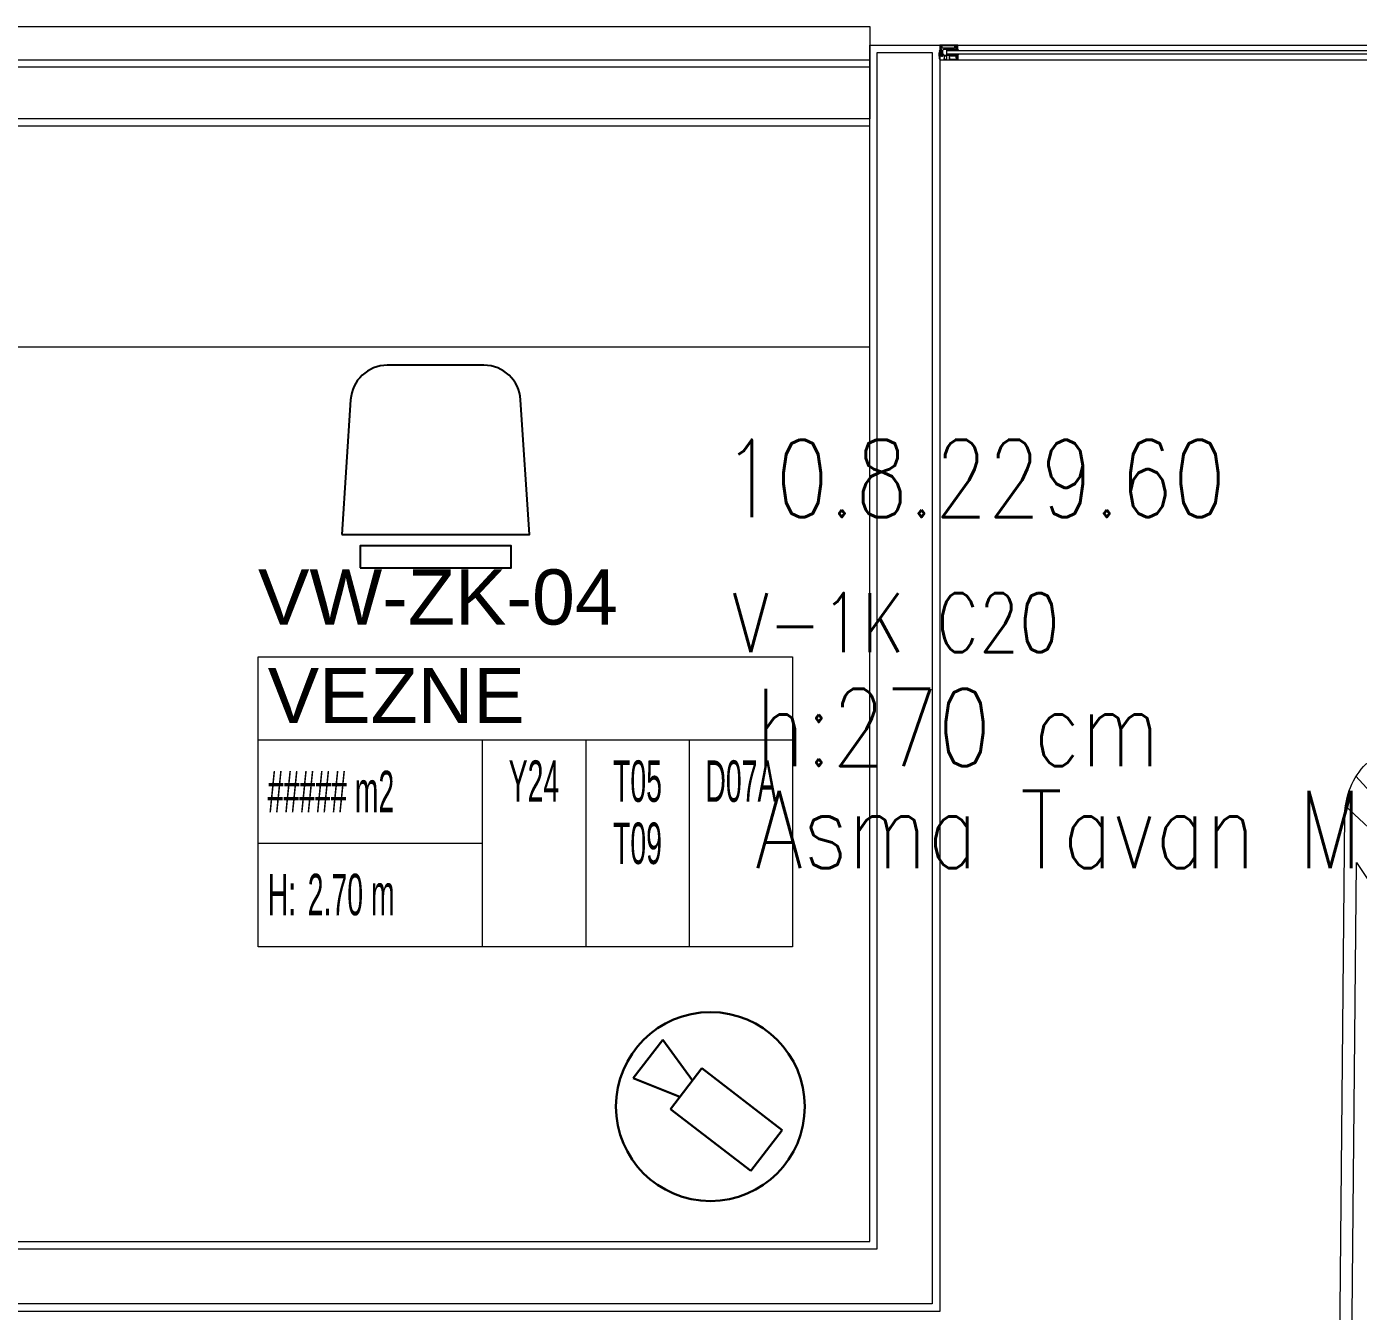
# Model space of a CAD drawing. Extents: x -1286 to 34975, y -230 to 6637.
# Drawn here: x 3784.7 to 4146.6, y 1010.5 to 1359.5 of the extents above; entities that cross this region are included whole.
import ezdxf
from ezdxf.enums import TextEntityAlignment as Align

# ---------------------------------------------------------------- set-up
doc = ezdxf.new("R2010")
doc.units = 0
doc.header["$LTSCALE"] = 20
doc.layers.get('0').update_dxf_attribs({"color": 9, "lineweight": 9})
for name, color, linetype, lineweight in [('0 @ 1', 9, 'Continuous', 9), ('00', 9, 'Continuous', 9), ('04', 9, 'Continuous', 9), ('05', 9, 'Continuous', 9), ('06D', 9, 'Continuous', 9), ('10', 9, 'Continuous', 9), ('12', 9, 'Continuous', 9), ('14', 9, 'Continuous', 9), ('15', 9, 'Continuous', 9), ('21_MAHAL', 9, 'Continuous', 9), ('E-DAHİLİ DOME KAMERA', 7, 'Continuous', 30), ('E-YAZI', 7, 'Continuous', 30)]:
    doc.layers.add(name, color=color, linetype=linetype, lineweight=lineweight)
doc.styles.add('Arial', font='arial.ttf', dxfattribs={"height": 2.5})
doc.styles.add('E-YAZI', font='txttw.shx')
doc.styles.add('MuuM_TEXT-STANDART', font='ARIALN.TTF')
pattern_1 = [(225, (-604.72494, -2171.82614), (-0.0883883476, 0.0883883476), []), (135, (-604.72494, -2171.82614), (0.0883883476, 0.0883883476), [])]

# ---------------------------------------------------------------- blocks, each defined once
blk = doc.blocks.new('p-birim')
blk.add_lwpolyline([(0, 0), (1, 0), (1, 1), (0, 1)], close=True)
blk = doc.blocks.new('m-vw-sandalye')
at = {"lineweight": -3, "ltscale": 0.5}
blk.add_lwpolyline([(-20.5, 0), (20.5, 0), (20.5, -6), (-20.5, -6)], close=True, dxfattribs=at)
blk.add_lwpolyline([(-25.5, -9), (25.5, -9), (23.11, -45.65, -0.395265), (13.13, -55), (-13.13, -55, -0.395265), (-23.11, -45.65)], format="xyb", close=True, dxfattribs=at)
blk = doc.blocks.new('p-araba-crafter-4')
blk.add_lwpolyline([(-286.66, 85.3), (-228.87, 95.05), (404.45, 91.46, -0.193651), (418.34, 85.75, -0.09777), (422.09, 75.14), (422.09, -85.43, -0.334174), (404.45, -100.37), (-234.94, -98.4, -0.019253), (-284.75, -86.16, -0.261404), (-305.98, -46.17, 0.013308), (-308.9, 50.98, -0.283819), (-286.66, 85.3, -0.476839)], format="xyb")
for points in [[(-44.01, 90.77), (391.53, 88.21), (384.21, 83.34), (-51.76, 83.11), (-50.67, 85.72), (-44.01, 90.77)], [(406.99, 91.47), (389, 71.9)], [(415.01, 88.5), (394, 69.11), (393.6, 52.96), (391.58, 48.11), (392.88, 33.28)]]:
    blk.add_lwpolyline(points)
blk = doc.blocks.new('p-crafter extra uzun')
at = {"rotation": 269.7808623825683}
blk.add_blockref('p-araba-crafter-4', (-3.6, -306.78), dxfattribs=at)
blk = doc.blocks.new('p-strahle-alüminyumdoğramaprofili')
at = {"layer": '10'}
h = blk.add_hatch(dxfattribs=at)
h.set_pattern_fill('NET', color=256, angle=315, style=0)
h.set_pattern_definition(pattern_1)
h.paths.add_polyline_path([(-4.62, 2.65), (-4.68, 2.65), (-4.72, 2.75), (-4.72, 2.8), (-4.69, 2.8), (-4.69, 2.92), (-4.98, 2.92), (-4.98, 2.8), (-4.95, 2.8), (-4.99, 2.65), (-5.08, 2.66), (-5.25, 2.28), (-5.14, 2.28), (-5.14, 2.33), (-4.98, 2.52, 0.2599), (-4.9, 2.28), (-4.66, 2.28, 0.382682)])
h.paths.add_polyline_path([(-4.86, 2.52), (-4.67, 2.52, -2.16717)], flags=16)
h = blk.add_hatch(dxfattribs=at)
h.set_pattern_fill('NET', color=256, angle=315, style=0)
h.set_pattern_definition(pattern_1)
h.paths.add_polyline_path([(-4.62, 0.88), (-4.68, 0.88), (-4.72, 0.77), (-4.72, 0.73), (-4.69, 0.73), (-4.69, 0.6), (-4.98, 0.6), (-4.98, 0.73), (-4.95, 0.73), (-4.99, 0.88), (-5.08, 0.87), (-5.25, 1.24), (-5.14, 1.24), (-5.14, 1.2), (-4.98, 1.01, -0.2599), (-4.9, 1.24), (-4.66, 1.24, -0.382682)])
h.paths.add_polyline_path([(-4.86, 1), (-4.67, 1, 2.16717)], flags=16)
h = blk.add_hatch(dxfattribs=at)
h.set_pattern_fill('NET', color=256, angle=315, style=0)
h.set_pattern_definition([(225, (-608.45214, -2173.53612), (-0.0883883476, 0.0883883476), []), (135, (-608.45214, -2173.53612), (0.0883883476, 0.0883883476), [])])
h.paths.add_polyline_path([(-3.45, 2.28), (-3.45, 2.57), (-4.49, 2.57), (-4.49, 2.28)])
h = blk.add_hatch(dxfattribs=at)
h.set_pattern_fill('NET', color=256, angle=315, style=0)
h.set_pattern_definition([(225, (-608.45214, -2180.04526), (-0.0883883476, 0.0883883476), []), (135, (-608.45214, -2180.04526), (0.0883883476, 0.0883883476), [])])
h.paths.add_polyline_path([(-3.45, 0.93), (-3.45, 1.24), (-4.49, 1.24), (-4.49, 0.93)])
h = blk.add_hatch(dxfattribs=at)
h.set_pattern_fill('NET', color=256, angle=315, style=0)
h.set_pattern_definition([(225, (-629.50454, -2177.58922), (-0.0883883476, 0.0883883476), []), (135, (-629.50454, -2177.58922), (0.0883883476, 0.0883883476), [])])
h.paths.add_polyline_path([(0, 0.68), (0, 1.75), (-0.18, 1.75), (-0.18, 0.68)])
for points in [[(-4.92, 3.6), (-4.92, 3.16), (-4.61, 3.16), (-4.61, 2.87), (-4.52, 2.87), (-4.62, 2.65), (-4.68, 2.65), (-4.72, 2.75), (-4.72, 2.8), (-4.69, 2.8), (-4.69, 3.05), (-4.98, 3.05), (-4.98, 2.8), (-4.95, 2.8), (-4.99, 2.65), (-5.08, 2.66), (-5.07, 3.76), (-0.11, 3.76)], [(-5.08, 2.66), (-5.25, 2.28)], [(-5.09, 0.88), (-5.25, 1.24)], [(-4.98, 2.52), (-5.14, 2.33), (-5.14, 2.28)], [(-4.98, 1.01), (-5.14, 1.2), (-5.14, 1.24)], [(-4.69, 2.92), (-4.98, 2.92)], [(-4.71, 0.6), (-4.98, 0.6)], [(-2.83, 0.2), (-2.67, 0.2), (-2.67, -0.04), (-4.87, -0.04), (-4.87, 0.19), (-4.57, 0.19), (-4.57, 0.73), (-2.67, 0.73)], [(-4.52, 2.87), (-4.49, 2.87), (-4.49, 2.26)], [(-4.49, 0.93), (-4.49, 0.93), (-4.49, 1.26)], [(-3.45, 2.26), (-3.45, 2.57)], [(-3.45, 1.26), (-3.45, 0.93)], [(-2.08, 0.93), (-2.08, 2.57)], [(-0.18, 0.68), (0, 0.68), (0, 1.75)], [(-0.18, 1.75), (0, 1.75)]]:
    blk.add_lwpolyline(points, dxfattribs=at)
for points in [[(-0.57, 3.26), (-0.57, 3.62), (-4.89, 3.62), (-4.89, 3.65, 0.561743), (-4.97, 3.66, 0.595966), (-4.92, 3.6, -2.204878)], [(-0.11, 3.76), (-0.11, 3.62), (-0.45, 3.62), (-0.45, 3.14, -1), (-0.66, 3.14)], [(-4.67, 2.52), (-4.86, 2.52, 1)], [(-4.67, 1), (-4.86, 1, -1)], [(-4.61, 2.87), (-4.49, 3.45, -0.833203), (-4.18, 3.44, -0.447088)], [(-4.49, 2.57), (-1.23, 2.57, -0.414214), (-0.9, 2.25), (-0.9, 1.22)], [(-4.18, 3.44), (-4.18, 2.99, 0.414214), (-4.07, 2.89), (-0.82, 2.89), (-0.82, 3.62)], [(-2.67, 0.73), (-2.67, 0.32), (-2.83, 0.32, 1), (-2.83, 0.2, -1)], [(-0.66, 3.14, -0.305404), (-0.57, 3.26, -5.773092)]]:
    blk.add_lwpolyline(points, format="xyb", dxfattribs=at)
for points in [[(-0.18, 2.74), (-0.18, 2.21), (0, 2.21), (0, 2.08), (-0.18, 2.08), (-0.18, 0.43), (0, 0.43), (0, 0), (-0.12, 0), (-0.12, -0.24), (-5.09, -0.24), (-5.09, 0.88), (-4.98, 0.88), (-4.94, 0.7), (-4.99, 0.7), (-4.99, 0.33), (-4.71, 0.33), (-4.71, 0.88), (-4.56, 0.88), (-4.52, 0.93), (-1.28, 0.93), (-1.2, 1.22), (-0.9, 1.22), (-0.9, 0.62), (-0.58, 0.62), (-0.58, 2.74)], [(-2.03, 0.78), (-1.35, 0.78), (-1.35, 0.08), (-1.28, 0.04), (-1.28, -0.04), (-2.09, -0.04), (-2.09, 0.1), (-2.03, 0.15)]]:
    blk.add_lwpolyline(points, close=True, dxfattribs=at)
for centre, radius, start, end in [((-4.73, 2.47), 0.253, 168.6676, 234.1258), ((-4.73, 1.06), 0.253, 125.8742, 191.3324), ((-4.77, 2.44), 0.125, 139.5402, 40.4598), ((-4.77, 1.08), 0.125, 319.5402, 220.4598), ((-4.84, 2.48), 0.273, 305.9738, 36.4289), ((-4.84, 1.04), 0.273, 323.5711, 54.0262)]:
    blk.add_arc(centre, radius, start, end, dxfattribs=at)
blk = doc.blocks.new('*U632')
at = {"layer": '06D'}
for points in [[(4.95, 4), (325.04, 4)], [(4.95, 0), (325.03, 0)]]:
    blk.add_lwpolyline(points, dxfattribs=at)
at = {"layer": '15'}
for points in [[(1.96, 2.5), (328.03, 2.5)], [(328.03, 1.5), (1.96, 1.5)]]:
    blk.add_lwpolyline(points, dxfattribs=at)
at = {"layer": '0 @ 1', "linetype": 'Continuous', "xscale": -1}
blk.add_blockref('p-strahle-alüminyumdoğramaprofili', (-0.12, 0.24), dxfattribs=at)
at = {"layer": '0 @ 1', "linetype": 'Continuous'}
blk.add_blockref('p-strahle-alüminyumdoğramaprofili', (330.11, 0.24), dxfattribs=at)
blk = doc.blocks.new('0_roomno2')
blk.add_lwpolyline([(19.375, -10.5), (0, -10.5), (0, 0), (19.375, 0)], close=True)
for points in [[(0, -3), (19.375, -3)], [(8.125, -3), (8.125, -10.5)], [(11.875, -3), (11.875, -10.5)], [(15.625, -3), (15.625, -10.5)], [(0, -6.75), (8.125, -6.75)]]:
    blk.add_lwpolyline(points)
at = {"style": 'MuuM_TEXT-STANDART', "width": 0.6}
blk.add_text('H:', height=1.5, dxfattribs=at).set_placement((0.35, -8.608), align=Align.MIDDLE_LEFT)
at = {"style": 'Arial'}
blk.add_attdef('ODANO', (0, 1.17), '', height=2, dxfattribs=at)
blk.add_attdef('MEKANADI', text='', height=2, dxfattribs=at).set_placement((0.35, -3), align=Align.BOTTOM_LEFT)
at = {"style": 'MuuM_TEXT-STANDART', "width": 0.6}
for tag, p in [('YER01', (10, -4.5)), ('TAVAN01', (13.75, -4.5)), ('DUVAR01', (17.5, -4.5)), ('YER02', (10, -6.75)), ('TAVAN02', (13.75, -6.75)), ('DUVAR02', (17.5, -6.75)), ('YER03', (10, -9)), ('TAVAN03', (13.75, -9)), ('DUVAR03', (17.5, -9))]:
    blk.add_attdef(tag, text='', height=1.5, dxfattribs=at).set_placement(p, align=Align.MIDDLE_CENTER)
for tag, p in [('M2', (0.35, -4.875)), ('TEMIZTAVANYUKSEKLIGI', (1.8, -8.608))]:
    blk.add_attdef(tag, text='', height=1.5, dxfattribs=at).set_placement(p, align=Align.MIDDLE_LEFT)
blk = doc.blocks.new('100_DAHİLİ DOME KAMERA')
at = {"layer": 'E-DAHİLİ DOME KAMERA', "color": 4}
for p, q in [((-1.936, 0.715), (-1.936, -0.689)), ((0.82, 0.715), (-1.936, 0.715)), ((0.82, -0.689), (0.82, 0.715)), ((0.82, 0.294), (2.131, 0.668)), ((2.131, 0.668), (2.131, -0.643)), ((0.82, -0.268), (2.131, -0.643)), ((-1.936, -0.689), (0.82, -0.689))]:
    blk.add_line(p, q, dxfattribs=at)
at = {"layer": 'E-DAHİLİ DOME KAMERA', "color": 4, "linetype": 'Continuous'}
blk.add_circle((0, 0), 2.566, dxfattribs=at)

msp = doc.modelspace()

# ---------------------------------------------------------------- linework, layer by layer
at = {"layer": '00'}
msp.add_lwpolyline([(3680.84, 1027.5), (4015.84, 1027.5), (4015.84, 1352.5), (4030.84, 1352.5), (4030.84, 1012.5), (3680.84, 1012.5)], close=True, dxfattribs=at)
at = {"layer": '12'}
msp.add_lwpolyline([(3618.84, 1349.5), (3618.84, 1359.5), (4013.84, 1359.5), (4013.84, 1334.5), (3618.84, 1334.5), (3618.84, 1349.5)], close=True, dxfattribs=at)
at = {"layer": '14'}
msp.add_lwpolyline([(3608.84, 1094.5), (3682.83, 1094.5), (3682.84, 1029.5), (4013.84, 1029.5), (4013.84, 1354.5), (4032.84, 1354.5), (4032.84, 1010.5), (3682.84, 1010.5)], dxfattribs=at)
at = {"layer": '15'}
msp.add_lwpolyline([(3618.84, 1350.5), (4013.84, 1350.5), (4013.84, 1348.5), (3618.84, 1348.5)], close=True, dxfattribs=at)

# ---------------------------------------------------------------- block references
at = {"linetype": 'Continuous'}
msp.add_blockref('*U632', (4032.85, 1350.5), dxfattribs=at)
at = {"layer": '04', "rotation": 180}
msp.add_blockref('p-crafter extra uzun', (4229.27, 433.78), dxfattribs=at)
at = {"layer": '05', "xscale": 60, "yscale": 400, "rotation": 270}
msp.add_blockref('p-birim', (3613.84, 1332.5), dxfattribs=at)
at = {"layer": '05', "lineweight": -3, "extrusion": (0, 0, -1), "zscale": -1, "rotation": 180}
msp.add_blockref('m-vw-sandalye', (-3895.84, 1212.5), dxfattribs=at)
at = {"layer": '21_MAHAL'}
ref = msp.add_blockref('0_roomno2', (3847.57, 1188.29), dxfattribs=dict(at, xscale=7.5, yscale=7.5, zscale=7.5))
ref.add_attrib('ODANO', 'VW-ZK-04', (3847.57, 1197.06), dxfattribs={"layer": '0', "height": 15, "style": 'Arial'})
ref.add_attrib('MEKANADI', 'VEZNE', dxfattribs={"layer": '0', "height": 15, "style": 'Arial'}).set_placement((3850.2, 1165.79), align=Align.BOTTOM_LEFT)
ref.add_attrib('M2', '##### m2', dxfattribs={"layer": '0', "height": 11.25, "style": 'MuuM_TEXT-STANDART', "width": 0.6}).set_placement((3850.2, 1151.72), align=Align.MIDDLE_LEFT)
ref.add_attrib('TEMIZTAVANYUKSEKLIGI', '2.70 m', dxfattribs={"layer": '0', "height": 11.25, "style": 'MuuM_TEXT-STANDART', "width": 0.6}).set_placement((3861.07, 1123.73), align=Align.MIDDLE_LEFT)
ref.add_attrib('YER01', 'Y24', dxfattribs={"layer": '0', "height": 11.25, "style": 'MuuM_TEXT-STANDART', "width": 0.6}).set_placement((3922.57, 1154.54), align=Align.MIDDLE_CENTER)
ref.add_attrib('TAVAN01', 'T05', dxfattribs={"layer": '0', "height": 11.25, "style": 'MuuM_TEXT-STANDART', "width": 0.6}).set_placement((3950.7, 1154.54), align=Align.MIDDLE_CENTER)
ref.add_attrib('DUVAR01', 'D07A', dxfattribs={"layer": '0', "height": 11.25, "style": 'MuuM_TEXT-STANDART', "width": 0.6}).set_placement((3978.82, 1154.54), align=Align.MIDDLE_CENTER)
ref.add_attrib('TAVAN02', 'T09', dxfattribs={"layer": '0', "height": 11.25, "style": 'MuuM_TEXT-STANDART', "width": 0.6}).set_placement((3950.7, 1137.66), align=Align.MIDDLE_CENTER)
at = {"layer": 'E-DAHİLİ DOME KAMERA', "xscale": 10, "yscale": 10, "zscale": 10, "rotation": 142.390624657408}
msp.add_blockref('100_DAHİLİ DOME KAMERA', (3970.51, 1066.12), dxfattribs=at)

# ---------------------------------------------------------------- texts
at = {"layer": 'E-YAZI', "color": 1, "style": 'E-YAZI', "width": 0.8}
msp.add_text('10.8.229.60', height=21, dxfattribs=at).set_placement((3973.86, 1226.26))
at = {"layer": 'E-YAZI', "color": 6, "style": 'E-YAZI', "width": 0.8}
msp.add_text('V-1K C20', height=16, dxfattribs=at).set_placement((3976.55, 1189.61))
at = {"layer": 'E-YAZI', "color": 30, "style": 'E-YAZI', "width": 0.8}
for s, p in [('h:270 cm', (3982.71, 1158.62)), ('Asma Tavan Monte', (3982.71, 1130.9))]:
    msp.add_text(s, height=21, dxfattribs=at).set_placement(p)

doc.saveas('drawing.dxf')
